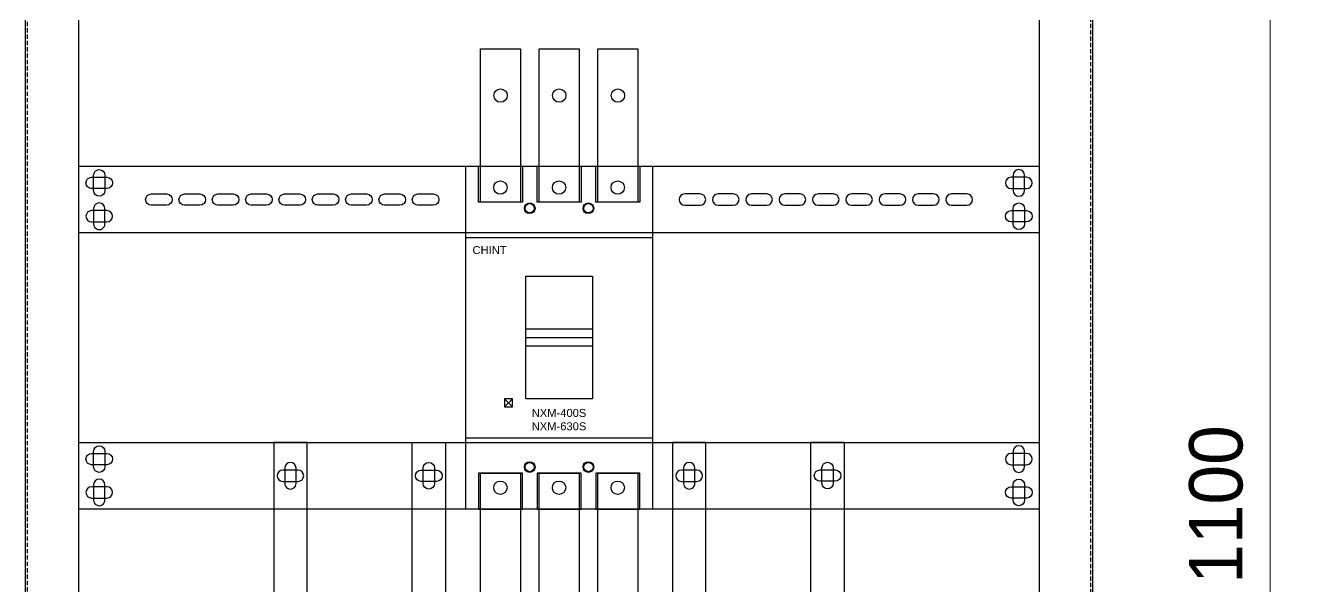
# Model space of a CAD drawing. Header units: millimetres. Extents: x 0 to 4277, y 0 to 3024.
# Drawn here: x 2340 to 3298, y 1962 to 2383 of the extents above; entities that cross this region are included whole.
import ezdxf

# ---------------------------------------------------------------- set-up
doc = ezdxf.new("R2010")
doc.units = ezdxf.units.MM
doc.linetypes.add('HIDDEN2', pattern=[4.7625, 3.175, -1.5875])
doc.layers.add('CNC', color=7, linetype='Continuous')
doc.layers.add('DIM', color=253, linetype='Continuous')
doc.styles.add('Arial', font='arial.ttf')
doc.dimstyles.new('Dim-40', dxfattribs={"dimtxt": 40, "dimasz": 20, "dimexe": 25, "dimexo": 40, "dimgap": 20, "dimtad": 1, "dimdec": 0, "dimtxsty": 'Standard', "dimblk": 'OBLIQUE', "dimcen": 15, "dimclrd": 5, "dimclre": 5, "dimclrt": 3, "dimazin": 3, "dimtfac": 1, "dimtdec": 0, "dimtmove": 0, "dimatfit": 3, "dimldrblk": 'ARCHTICK', "dimlwd": 9, "dimlwe": 9})

# ---------------------------------------------------------------- blocks, each defined once
blk = doc.blocks.new('nxm-400-630-1')
at = {"color": 7}
for p, q in [((29465.06, -129525.93), (29605.06, -129525.93)), ((29510.06, -129600.93), (29560.06, -129600.93)), ((29494.06, -129652.93), (29500.06, -129646.93)), ((29500.06, -129652.93), (29494.06, -129646.93)), ((29465.06, -129675.93), (29605.06, -129675.93))]:
    blk.add_line(p, q, dxfattribs=at)
for points in [[(29465.06, -129472.43), (29605.06, -129472.43), (29605.06, -129729.43), (29465.06, -129729.43)], [(29510.06, -129554.93), (29560.06, -129554.93), (29560.06, -129646.93), (29510.06, -129646.93)], [(29510.06, -129594.43), (29560.06, -129594.43), (29560.06, -129607.43), (29510.06, -129607.43)], [(29494.06, -129652.93), (29500.06, -129652.93), (29500.06, -129646.93), (29494.06, -129646.93)]]:
    blk.add_lwpolyline(points, close=True, dxfattribs=at)
at = {"color": 1}
for points in [[(29474.56, -129472.43), (29507.56, -129472.43), (29507.56, -129499.43), (29474.56, -129499.43)], [(29474.56, -129729.43), (29507.56, -129729.43), (29507.56, -129702.43), (29474.56, -129702.43)]]:
    blk.add_lwpolyline(points, close=True, dxfattribs=at)
at = {"color": 2}
for points in [[(29518.56, -129472.43), (29551.56, -129472.43), (29551.56, -129499.43), (29518.56, -129499.43)], [(29518.56, -129729.43), (29551.56, -129729.43), (29551.56, -129702.43), (29518.56, -129702.43)]]:
    blk.add_lwpolyline(points, close=True, dxfattribs=at)
at = {"color": 5}
for points in [[(29562.56, -129472.43), (29595.56, -129472.43), (29595.56, -129499.43), (29562.56, -129499.43)], [(29562.56, -129729.43), (29595.56, -129729.43), (29595.56, -129702.43), (29562.56, -129702.43)]]:
    blk.add_lwpolyline(points, close=True, dxfattribs=at)
at = {"color": 1}
for centre in [(29491.06, -129488.43), (29491.06, -129713.43)]:
    blk.add_circle(centre, 5, dxfattribs=at)
at = {"color": 2}
for centre in [(29535.06, -129488.43), (29535.06, -129713.43)]:
    blk.add_circle(centre, 5, dxfattribs=at)
at = {"color": 5}
for centre in [(29579.06, -129488.43), (29579.06, -129713.43)]:
    blk.add_circle(centre, 5, dxfattribs=at)
at = {"color": 7}
for centre in [(29513.06, -129503.93), (29557.06, -129503.93), (29513.06, -129697.93), (29557.06, -129697.93)]:
    blk.add_circle(centre, 3.5, dxfattribs=at)
at = {"color": 7, "char_height": 6, "width": 25.6029, "attachment_point": 5, "style": 'Arial'}
for s, insert in [('CHINT', (29482.99, -129535.33)), ('NXM-400S\\PNXM-630S', (29535.06, -129662.43))]:
    blk.add_mtext(s, dxfattribs=dict(at, insert=insert))
blk = doc.blocks.new('*D5')
at = {"color": 0, "linetype": 'ByBlock', "lineweight": -2}
for p, q in [((3282.89, 2563.8), (3262.89, 2583.8)), ((3262.89, 1483.8), (3282.89, 1463.8))]:
    blk.add_line(p, q, dxfattribs=at)
at = {"layer": 'Defpoints', "color": 0, "transparency": 16777216}
for p in [(3105.23, 2573.8), (3105.23, 1473.8), (3272.89, 1473.8)]:
    blk.add_point(p, dxfattribs=at)
at = {"layer": 'DIM', "color": 5, "lineweight": 9, "transparency": 16777216}
for p, q in [((3145.23, 2573.8), (3297.89, 2573.8)), ((3272.89, 2573.8), (3272.89, 1473.8)), ((3145.23, 1473.8), (3297.89, 1473.8))]:
    blk.add_line(p, q, dxfattribs=at)
at = {"layer": 'DIM', "color": 3, "transparency": 16777216, "insert": (3232.47, 2023.8), "char_height": 40, "attachment_point": 5, "rotation": 90}
blk.add_mtext('1100', dxfattribs=at)
blk = doc.blocks.new('_ArchTick')
at = {"color": 0, "const_width": 0.15}
blk.add_lwpolyline([(-0.5, -0.5), (0.5, 0.5)], dxfattribs=at)
blk = doc.blocks.new('_Oblique')
at = {"color": 0, "linetype": 'ByBlock', "lineweight": -2}
blk.add_line((-0.5, -0.5), (0.5, 0.5), dxfattribs=at)
blk = doc.blocks.new('ovan8.5x20')
at = {"layer": 'CNC', "color": 2, "lineweight": -3}
for p, q in [((5.75, 4.25), (-5.75, 4.25)), ((-5.75, -4.25), (5.75, -4.25))]:
    blk.add_line(p, q, dxfattribs=at)
for centre, start, end in [((-5.75, 0), 90, 270), ((5.75, 0), 270, 90)]:
    blk.add_arc(centre, 4.25, start, end, dxfattribs=at)

msp = doc.modelspace()

# ---------------------------------------------------------------- linework, layer by layer
msp.add_lwpolyline([(2339.73, 2623.8), (3139.73, 2623.8), (3139.73, 1423.8), (2339.73, 1423.8)], close=True)
at = {"linetype": 'HIDDEN2'}
msp.add_lwpolyline([(2341.23, 2622.3), (3138.23, 2622.3), (3138.23, 1425.3), (2341.23, 1425.3)], close=True, dxfattribs=at)
at = {"color": 4}
msp.add_lwpolyline([(2379.73, 2583.8), (3099.73, 2583.8), (3099.73, 1463.8), (2379.73, 1463.8)], close=True, dxfattribs=at)
at = {"color": 1}
for points in [[(2680.73, 2365.45), (2710.73, 2365.45), (2710.73, 2250.45), (2680.73, 2250.45)], [(2680.73, 2047.45), (2710.73, 2047.45), (2710.73, 1592.1), (2680.73, 1592.1)]]:
    msp.add_lwpolyline(points, close=True, dxfattribs=at)
at = {"color": 2}
for points in [[(2724.73, 2365.45), (2754.73, 2365.45), (2754.73, 2250.45), (2724.73, 2250.45)], [(2724.73, 2047.45), (2754.73, 2047.45), (2754.73, 1592.1), (2724.73, 1592.1)]]:
    msp.add_lwpolyline(points, close=True, dxfattribs=at)
at = {"color": 5}
for points in [[(2768.73, 2365.45), (2798.73, 2365.45), (2798.73, 2250.45), (2768.73, 2250.45)], [(2768.73, 2047.45), (2798.73, 2047.45), (2798.73, 1592.1), (2768.73, 1592.1)]]:
    msp.add_lwpolyline(points, close=True, dxfattribs=at)
at = {"color": 8}
for points in [[(2379.73, 2277.45), (3099.73, 2277.45), (3099.73, 2227.45), (2379.73, 2227.45)], [(2379.73, 2070.45), (3099.73, 2070.45), (3099.73, 2020.45), (2379.73, 2020.45)], [(2550.83, 2070.45), (2525.83, 2070.45), (2525.83, 1582.1), (2550.83, 1582.1)], [(2629.63, 2070.45), (2654.63, 2070.45), (2654.63, 1582.1), (2629.63, 1582.1)], [(2849.83, 2070.45), (2824.83, 2070.45), (2824.83, 1582.1), (2849.83, 1582.1)], [(2928.63, 2070.5), (2953.63, 2070.5), (2953.63, 1582.15), (2928.63, 1582.15)]]:
    msp.add_lwpolyline(points, close=True, dxfattribs=at)
for centre in [(2695.87, 2330.45), (2739.87, 2330.45), (2783.87, 2330.45)]:
    msp.add_circle(centre, 5)
at = {"color": 2}
for centre in [(2717.73, 2245.95), (2761.73, 2245.95), (2717.73, 2051.95), (2761.73, 2051.95)]:
    msp.add_circle(centre, 4, dxfattribs=at)

# ---------------------------------------------------------------- block references
msp.add_blockref('nxm-400-630-1', (-26795.33, 131749.88))
at = {"layer": 'CNC', "lineweight": -3, "xscale": -1}
for p, rotation in [((2394.98, 2264.95), 270), ((2394.98, 2264.95), 180), ((2439.73, 2252.45), 180), ((2464.73, 2252.45), 180), ((2489.73, 2252.45), 180), ((2514.73, 2252.45), 180), ((2539.73, 2252.45), 180), ((2564.73, 2252.45), 180), ((2589.73, 2252.45), 180), ((2614.73, 2252.45), 180), ((2639.73, 2252.45), 180), ((3084.48, 2239.95), 90), ((2394.98, 2057.95), 180), ((2394.98, 2057.95), 270), ((2642.13, 2045.45), 90), ((2941.13, 2045.5), 90), ((3084.48, 2032.95), 90)]:
    msp.add_blockref('ovan8.5x20', p, dxfattribs=dict(at, rotation=rotation))
at = {"layer": 'CNC', "lineweight": -3}
for p, rotation in [((3084.48, 2264.95), 90), ((3084.48, 2264.95), 180), ((2839.73, 2252.45), 180), ((2864.73, 2252.45), 180), ((2889.73, 2252.45), 180), ((2914.73, 2252.45), 180), ((2939.73, 2252.45), 180), ((2964.73, 2252.45), 180), ((2989.73, 2252.45), 180), ((3014.73, 2252.45), 180), ((3039.73, 2252.45), 180), ((2394.98, 2239.95), 270), ((3084.48, 2057.95), 180), ((3084.48, 2057.95), 90), ((2538.33, 2045.45), 270), ((2837.33, 2045.45), 270), ((2394.98, 2032.95), 270)]:
    msp.add_blockref('ovan8.5x20', p, dxfattribs=dict(at, rotation=rotation))
for p in [(2394.98, 2239.95), (2538.33, 2045.45), (2837.33, 2045.45), (2394.98, 2032.95)]:
    msp.add_blockref('ovan8.5x20', p, dxfattribs=at)
at = {"layer": 'CNC', "lineweight": -3, "xscale": -1}
for p in [(3084.48, 2239.95), (2642.13, 2045.45), (2941.13, 2045.5), (3084.48, 2032.95)]:
    msp.add_blockref('ovan8.5x20', p, dxfattribs=at)

# ---------------------------------------------------------------- dimensions: what is measured, and where the dimension line sits
at = {"layer": 'DIM'}
dim = msp.add_linear_dim(base=(3272.89, 1473.8), p1=(3105.23, 2573.8), p2=(3105.23, 1473.8), angle=90, dimstyle='Dim-40', dxfattribs=at)
dim.commit()
dim.dimension.update_dxf_attribs({"geometry": '*D5', "text_midpoint": (3232.47, 2023.8)})

doc.saveas('drawing.dxf')
